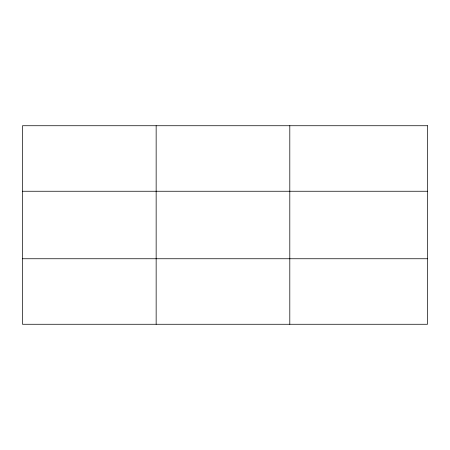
<?xml version="1.0" encoding="UTF-8"?>
<svg xmlns="http://www.w3.org/2000/svg" width="450" height="450" viewBox="0 0 450 450"><rect width="100%" height="100%" fill="white"/><g stroke="black" fill="none" stroke-linecap="round" stroke-linejoin="round"><path stroke-width="0.67" d="M156.15 125.73L156.15 324.27M22.5 191.25L427.5 191.25M22.5 258.75L427.5 258.75M289.8 125.73L289.8 324.27M427.5 125.73L427.5 324.27L22.5 324.27L22.5 125.73L427.5 125.73"/></g></svg>
